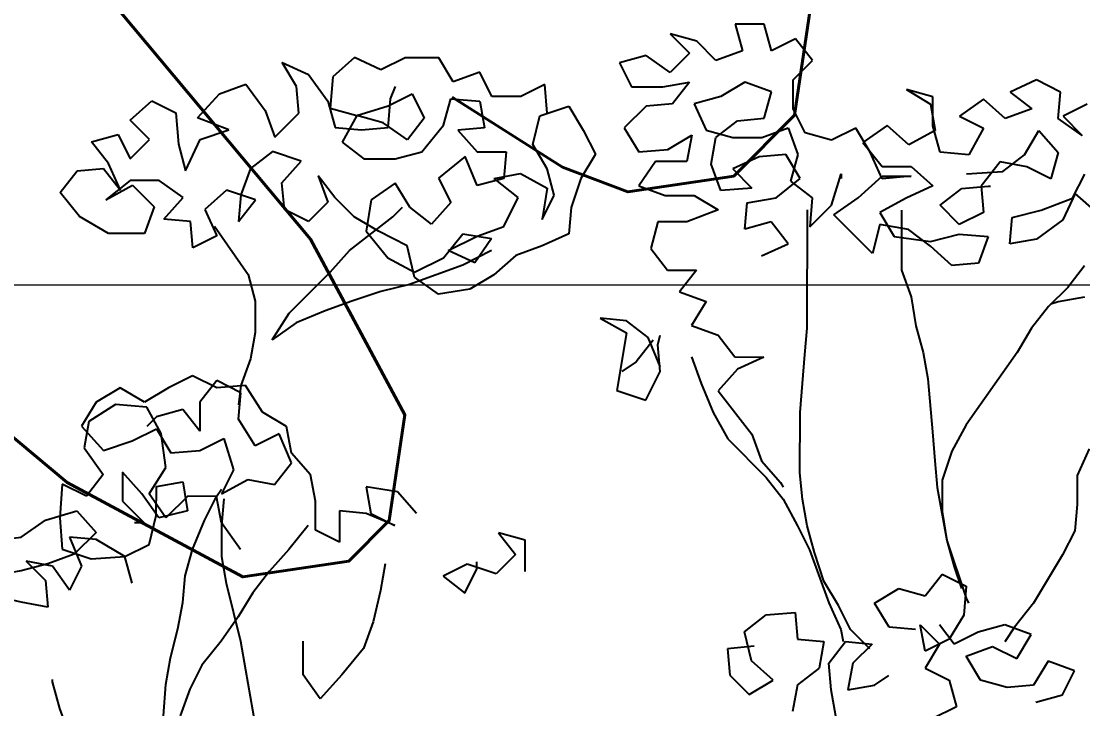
# Model space of a CAD drawing. Header units: millimetres. Extents: x 684983 to 685377, y 990360 to 990509.
# Drawn here: x 685056.149 to 685056.784, y 990435.785 to 990436.196 of the extents above; entities that cross this region are included whole.
import ezdxf

# ---------------------------------------------------------------- set-up
doc = ezdxf.new("R2010")
doc.units = ezdxf.units.MM
doc.layers.add('grid', color=8, linetype='Continuous', lineweight=9)
doc.layers.add('GRID LEVELS', color=7, linetype='Continuous', lineweight=13)
doc.layers.add('TEAK', color=7, linetype='Continuous')
doc.styles.get("Standard").update_dxf_attribs({"font": 'RomanS'})

# ---------------------------------------------------------------- blocks, each defined once
blk = doc.blocks.new('A$C25655A80')
at = {"color": 62}
for p, q in [((-0.01827, 2.09854), (-0.01539, 2.08796)), ((-0.00673, 2.09853), (-0.01827, 2.09854)), ((-0.00386, 2.08795), (-0.00673, 2.09853)), ((-0.04423, 2.09472), (-0.03654, 2.08702)), ((-0.03365, 2.09182), (-0.04423, 2.09472)), ((-0.02597, 2.08413), (-0.03365, 2.09182)), ((0.00576, 2.09275), (-0.00386, 2.08795)), ((0.01248, 2.08409), (0.00576, 2.09275)), ((-0.01539, 2.08796), (-0.02597, 2.08413)), ((-0.19901, 2.08332), (-0.18844, 2.07851)), ((-0.19325, 2.07371), (-0.19901, 2.08332)), ((-0.17016, 2.08522), (-0.17882, 2.07754)), ((-0.15959, 2.0804), (-0.17016, 2.08522)), ((-0.14998, 2.0852), (-0.15959, 2.0804)), ((-0.13652, 2.08519), (-0.14998, 2.0852)), ((-0.13076, 2.07557), (-0.13652, 2.08519)), ((-0.05385, 2.08607), (-0.06442, 2.0832)), ((-0.06442, 2.0832), (-0.05963, 2.07358)), ((-0.04424, 2.07934), (-0.05385, 2.08607)), ((-0.03654, 2.08702), (-0.04424, 2.07934)), ((0.00478, 2.07641), (0.01248, 2.08409)), ((-0.12018, 2.07941), (-0.13076, 2.07557)), ((-0.11538, 2.06979), (-0.12018, 2.07941)), ((-0.22401, 2.07085), (-0.21343, 2.07469)), ((-0.21343, 2.07469), (-0.20575, 2.0641)), ((-0.18844, 2.07851), (-0.18075, 2.06793)), ((-0.17882, 2.07754), (-0.1798, 2.06504)), ((-0.09423, 2.07458), (-0.10385, 2.06978)), ((-0.09328, 2.06304), (-0.09423, 2.07458)), ((-0.04713, 2.07357), (-0.03655, 2.07548)), ((-0.03655, 2.07548), (-0.04329, 2.06684)), ((-0.01444, 2.07546), (-0.02406, 2.06971)), ((-0.00387, 2.07161), (-0.01444, 2.07546)), ((0.00477, 2.06487), (0.00478, 2.07641)), ((0.10188, 2.07632), (0.0913, 2.07152)), ((0.11148, 2.0715), (0.10188, 2.07632)), ((-0.23267, 2.06124), (-0.22401, 2.07085)), ((-0.19229, 2.06313), (-0.19325, 2.07371)), ((-0.15672, 2.06598), (-0.14711, 2.07078)), ((-0.15576, 2.06886), (-0.15383, 2.07367)), ((-0.14711, 2.07078), (-0.14231, 2.06116)), ((-0.05963, 2.07358), (-0.04713, 2.07357)), ((-0.00677, 2.06104), (-0.00387, 2.07161)), ((0.04996, 2.07252), (0.05957, 2.06674)), ((0.06053, 2.06963), (0.04996, 2.07252)), ((0.0913, 2.07152), (0.09994, 2.06479)), ((0.11051, 2.06093), (0.11148, 2.0715)), ((-0.25959, 2.06031), (-0.25093, 2.06799)), ((-0.25093, 2.06799), (-0.24132, 2.06318)), ((-0.18075, 2.06793), (-0.17788, 2.05735)), ((-0.16922, 2.06215), (-0.15672, 2.06598)), ((-0.15673, 2.05733), (-0.15576, 2.06886)), ((-0.13462, 2.05827), (-0.13173, 2.06884)), ((-0.13173, 2.06884), (-0.12019, 2.06787)), ((-0.12019, 2.06787), (-0.11828, 2.05729)), ((-0.10385, 2.06978), (-0.11538, 2.06979)), ((-0.09617, 2.06208), (-0.08463, 2.06592)), ((-0.08463, 2.06592), (-0.07887, 2.0563)), ((-0.04329, 2.06684), (-0.05386, 2.06589)), ((-0.02406, 2.06971), (-0.03464, 2.06683)), ((-0.03464, 2.06683), (-0.02984, 2.05625)), ((0.05957, 2.06674), (0.06148, 2.05617)), ((0.06052, 2.05809), (0.06053, 2.06963)), ((0.08072, 2.06865), (0.0711, 2.06193)), ((0.08936, 2.06095), (0.08072, 2.06865)), ((0.12205, 2.06669), (0.11244, 2.06189)), ((-0.24132, 2.06318), (-0.24037, 2.05068)), ((-0.20575, 2.0641), (-0.20192, 2.05353)), ((-0.20192, 2.05353), (-0.19229, 2.06313)), ((-0.1798, 2.06504), (-0.16922, 2.06215)), ((-0.16922, 2.06215), (-0.175, 2.05158)), ((-0.15865, 2.05925), (-0.16922, 2.06215)), ((-0.09906, 2.05055), (-0.09617, 2.06208)), ((-0.05386, 2.06589), (-0.06252, 2.05724)), ((0.00957, 2.05525), (0.00477, 2.06487)), ((0.0711, 2.06193), (0.08071, 2.05711)), ((0.09994, 2.06479), (0.08936, 2.06095)), ((0.11244, 2.06189), (0.12012, 2.05419)), ((-0.2519, 2.05261), (-0.25959, 2.06031)), ((-0.22018, 2.05643), (-0.23267, 2.06124)), ((-0.14905, 2.05252), (-0.15865, 2.05925)), ((-0.14231, 2.06116), (-0.14905, 2.05252)), ((-0.14328, 2.0477), (-0.13462, 2.05827)), ((-0.026, 2.05336), (-0.01734, 2.06009)), ((-0.01734, 2.06009), (-0.00677, 2.06104)), ((0.04226, 2.05811), (0.03264, 2.05139)), ((0.0509, 2.05041), (0.04226, 2.05811)), ((0.0634, 2.04752), (0.06052, 2.05809)), ((0.12012, 2.05419), (0.11051, 2.06093)), ((-0.27498, 2.05167), (-0.2644, 2.05454)), ((-0.2644, 2.05454), (-0.2596, 2.04493)), ((-0.23172, 2.05259), (-0.22018, 2.05643)), ((-0.17788, 2.05735), (-0.16731, 2.05638)), ((-0.16731, 2.05638), (-0.15673, 2.05733)), ((-0.11828, 2.05729), (-0.12885, 2.05634)), ((-0.12885, 2.05634), (-0.12117, 2.04768)), ((-0.07887, 2.0563), (-0.07407, 2.04668)), ((-0.06252, 2.05724), (-0.05677, 2.04763)), ((-0.04523, 2.04858), (-0.03561, 2.05434)), ((-0.03561, 2.05434), (-0.03754, 2.04376)), ((-0.02984, 2.05625), (-0.01927, 2.05336)), ((-0.02793, 2.04279), (-0.026, 2.05336)), ((-0.01927, 2.05336), (-0.00773, 2.05335)), ((-0.00773, 2.05335), (0.00284, 2.05718)), ((0.00284, 2.05718), (0.00668, 2.04661)), ((0.02014, 2.05236), (0.00957, 2.05525)), ((0.02976, 2.05716), (0.02014, 2.05236)), ((0.03552, 2.04754), (0.02976, 2.05716)), ((0.06148, 2.05617), (0.0509, 2.05041)), ((0.08071, 2.05711), (0.07493, 2.04654)), ((0.09704, 2.04652), (0.10282, 2.05613)), ((0.10282, 2.05613), (0.1105, 2.04747)), ((-0.26826, 2.04301), (-0.27498, 2.05167)), ((-0.2596, 2.04493), (-0.2519, 2.05261)), ((-0.24037, 2.05068), (-0.2375, 2.0401)), ((-0.2375, 2.0401), (-0.23172, 2.05259)), ((-0.175, 2.05158), (-0.16636, 2.04484)), ((-0.0933, 2.04093), (-0.09906, 2.05055)), ((0.03264, 2.05139), (0.04032, 2.04177)), ((-0.20288, 2.04776), (-0.21154, 2.04104)), ((-0.19135, 2.0439), (-0.20288, 2.04776)), ((-0.16636, 2.04484), (-0.15386, 2.04483)), ((-0.15386, 2.04483), (-0.14328, 2.0477)), ((-0.12598, 2.04577), (-0.13656, 2.03712)), ((-0.12118, 2.03423), (-0.12598, 2.04577)), ((-0.12117, 2.04768), (-0.10964, 2.04767)), ((-0.10964, 2.04767), (-0.11061, 2.0371)), ((-0.07407, 2.04668), (-0.07985, 2.03707)), ((-0.05677, 2.04763), (-0.04523, 2.04858)), ((-0.0087, 2.04566), (-0.01928, 2.04086)), ((0.00187, 2.04661), (-0.0087, 2.04566)), ((0.00763, 2.03699), (0.00187, 2.04661)), ((0.00668, 2.04661), (0.00379, 2.03603)), ((0.04032, 2.03696), (0.03552, 2.04754)), ((0.07493, 2.04654), (0.0634, 2.04752)), ((0.08838, 2.0398), (0.09704, 2.04652)), ((0.1105, 2.04747), (0.10761, 2.0369)), ((-0.28076, 2.04014), (-0.27018, 2.04109)), ((-0.27018, 2.04109), (-0.26346, 2.03243)), ((-0.26346, 2.03243), (-0.26826, 2.04301)), ((-0.21154, 2.04104), (-0.2154, 2.03047)), ((-0.19905, 2.03526), (-0.19135, 2.0439)), ((-0.09043, 2.03035), (-0.0933, 2.04093)), ((-0.05004, 2.04377), (-0.05678, 2.03417)), ((-0.03754, 2.04376), (-0.05004, 2.04377)), ((-0.02409, 2.03221), (-0.02793, 2.04279)), ((-0.01928, 2.04086), (-0.0116, 2.03316)), ((0.04032, 2.04177), (0.05186, 2.04176)), ((0.05186, 2.04176), (0.0605, 2.03406)), ((0.08743, 2.04365), (0.07973, 2.03404)), ((0.098, 2.04172), (0.08743, 2.04365)), ((0.10761, 2.0369), (0.098, 2.04172)), ((-0.28749, 2.03149), (-0.28076, 2.04014)), ((-0.25961, 2.03628), (-0.26923, 2.02859)), ((-0.24807, 2.03626), (-0.25961, 2.03628)), ((-0.18463, 2.03813), (-0.18079, 2.02755)), ((-0.17791, 2.02947), (-0.18463, 2.03813)), ((-0.13656, 2.03712), (-0.13177, 2.02751)), ((-0.11061, 2.0371), (-0.12118, 2.03423)), ((-0.11445, 2.0371), (-0.10388, 2.03902)), ((-0.10485, 2.0294), (-0.11445, 2.0371)), ((-0.10388, 2.03902), (-0.09331, 2.03324)), ((-0.07985, 2.03707), (-0.0837, 2.02554)), ((-0.00199, 2.02931), (0.00763, 2.03699)), ((0.02012, 2.02641), (0.02398, 2.0389)), ((0.02398, 2.0389), (0.02397, 2.03698)), ((0.0307, 2.02928), (0.04032, 2.03792)), ((0.04032, 2.03792), (0.05185, 2.03791)), ((0.05185, 2.03791), (0.04032, 2.03696)), ((0.07396, 2.03885), (0.08838, 2.0398)), ((0.11625, 2.0292), (0.12107, 2.03881)), ((-0.26923, 2.02859), (-0.25865, 2.03435)), ((-0.25865, 2.03435), (-0.25001, 2.02569)), ((-0.23847, 2.02953), (-0.24807, 2.03626)), ((-0.22116, 2.03239), (-0.22982, 2.02471)), ((-0.20963, 2.02854), (-0.22116, 2.03239)), ((-0.1981, 2.02468), (-0.19905, 2.03526)), ((-0.15387, 2.03522), (-0.16349, 2.0285)), ((-0.14811, 2.0256), (-0.15387, 2.03522)), ((-0.09331, 2.03324), (-0.09524, 2.02074)), ((-0.05678, 2.03417), (-0.04621, 2.03031)), ((-0.0116, 2.03316), (-0.02409, 2.03221)), ((0.00379, 2.03603), (0.01243, 2.0293)), ((0.0605, 2.03406), (0.04992, 2.02926)), ((0.06338, 2.02637), (0.07204, 2.03309)), ((0.07204, 2.03309), (0.08261, 2.03404)), ((0.07973, 2.03404), (0.08068, 2.02347)), ((0.08261, 2.03404), (0.08357, 2.03404)), ((-0.27981, 2.02187), (-0.28749, 2.03149)), ((-0.24617, 2.02088), (-0.23847, 2.02953)), ((-0.2154, 2.03047), (-0.21637, 2.01989)), ((-0.21637, 2.01989), (-0.20963, 2.02854)), ((-0.17022, 2.02177), (-0.17791, 2.02947)), ((-0.16349, 2.0285), (-0.16542, 2.016)), ((-0.11063, 2.01787), (-0.10485, 2.0294)), ((-0.09524, 2.02074), (-0.09043, 2.03035)), ((-0.04621, 2.03031), (-0.03467, 2.0303)), ((-0.03467, 2.0303), (-0.02506, 2.02452)), ((-0.01353, 2.0274), (-0.00199, 2.02931)), ((0.01243, 2.0293), (0.01146, 2.01776)), ((0.02108, 2.02256), (0.0307, 2.02928)), ((0.04992, 2.02926), (0.03934, 2.0235)), ((0.10375, 2.02441), (0.11625, 2.0292)), ((0.11722, 2.03112), (0.1124, 2.02055)), ((0.12586, 2.02343), (0.11722, 2.03112)), ((-0.25001, 2.02569), (-0.25386, 2.01512)), ((-0.22982, 2.02471), (-0.22502, 2.01413)), ((-0.18849, 2.01987), (-0.1981, 2.02468)), ((-0.18079, 2.02755), (-0.18849, 2.01987)), ((-0.15484, 2.02176), (-0.15099, 2.0256)), ((-0.13946, 2.01886), (-0.14811, 2.0256)), ((-0.13177, 2.02751), (-0.13946, 2.01886)), ((-0.0837, 2.02554), (-0.08467, 2.01497)), ((-0.02506, 2.02452), (-0.03756, 2.01973)), ((-0.0145, 2.01682), (-0.01353, 2.0274)), ((0.01046, 1.97739), (0.0105, 2.02449)), ((0.01146, 2.01776), (0.02012, 2.02641)), ((0.048, 2.02446), (0.04797, 2.00043)), ((0.07106, 2.01867), (0.06338, 2.02637)), ((0.09221, 2.02153), (0.10375, 2.02441)), ((-0.26828, 2.01513), (-0.27981, 2.02187)), ((-0.23559, 2.01991), (-0.24617, 2.02088)), ((-0.23464, 2.00934), (-0.23559, 2.01991)), ((-0.17216, 2.00832), (-0.15484, 2.02176)), ((-0.16061, 2.016), (-0.17022, 2.02177)), ((-0.0491, 2.01974), (-0.05199, 2.00917)), ((-0.03756, 2.01973), (-0.0491, 2.01974)), ((-0.00392, 2.0197), (-0.0145, 2.01682)), ((0.0028, 2.01104), (-0.00392, 2.0197)), ((0.03644, 2.00717), (0.02108, 2.02256)), ((0.03934, 2.0235), (0.0451, 2.01389)), ((0.08068, 2.02347), (0.07106, 2.01867)), ((0.09124, 2.01096), (0.09221, 2.02153)), ((0.1124, 2.02055), (0.10182, 2.01287)), ((-0.25386, 2.01512), (-0.26828, 2.01513)), ((-0.22598, 2.01798), (-0.21254, 1.99874)), ((-0.16542, 2.016), (-0.15678, 2.00542)), ((-0.14908, 2.01022), (-0.16061, 2.016)), ((-0.1212, 2.01404), (-0.11063, 2.01787)), ((0.03934, 2.0187), (0.03644, 2.00717)), ((0.05087, 2.01677), (0.03934, 2.0187)), ((0.05952, 2.01003), (0.05087, 2.01677)), ((-0.22502, 2.01413), (-0.23464, 2.00934)), ((-0.13467, 2.0054), (-0.12697, 2.01501)), ((-0.13274, 2.00828), (-0.1212, 2.01404)), ((-0.12697, 2.01501), (-0.11544, 2.01307)), ((-0.11544, 2.01307), (-0.12217, 2.00347)), ((-0.08467, 2.01497), (-0.09525, 2.01017)), ((-0.00778, 2.00624), (0.0028, 2.01104)), ((0.0451, 2.01389), (0.05952, 2.01195)), ((0.05952, 2.01195), (0.07106, 2.01482)), ((0.07106, 2.01482), (0.08259, 2.01385)), ((0.08259, 2.01385), (0.07874, 2.00328)), ((0.10182, 2.01287), (0.09124, 2.01096)), ((-0.17986, 1.99967), (-0.17216, 2.00832)), ((-0.14621, 1.99772), (-0.14908, 2.01022)), ((-0.12217, 2.00347), (-0.13274, 2.00828)), ((-0.11544, 2.00827), (-0.12698, 2.00251)), ((-0.09525, 2.01017), (-0.10583, 2.00633)), ((-0.05199, 2.00917), (-0.04527, 2.00051)), ((0.06816, 2.00233), (0.05952, 2.01003)), ((-0.15678, 2.00542), (-0.14621, 1.99964)), ((-0.12698, 2.00251), (-0.14814, 1.99484)), ((-0.14621, 1.99964), (-0.13467, 2.0054)), ((-0.10583, 2.00633), (-0.11449, 1.99865)), ((0.07874, 2.00328), (0.06816, 2.00233)), ((-0.21254, 1.99874), (-0.20967, 1.98816)), ((-0.19621, 1.98335), (-0.17986, 1.99967)), ((-0.11449, 1.99865), (-0.12411, 1.99289)), ((-0.04527, 2.00051), (-0.03374, 2.0005)), ((-0.03374, 2.0005), (-0.04047, 1.99185)), ((0.04797, 2.00043), (0.05181, 1.98985)), ((0.12103, 2.00228), (0.1143, 1.99364)), ((-0.14814, 1.99484), (-0.15968, 1.99196)), ((-0.13661, 1.99098), (-0.14621, 1.99772)), ((-0.15968, 1.99196), (-0.17121, 1.98813)), ((-0.12411, 1.99289), (-0.13661, 1.99098)), ((-0.04047, 1.99185), (-0.0299, 1.988)), ((0.05181, 1.98985), (0.05372, 1.97831)), ((0.1143, 1.99364), (0.1066, 1.98595)), ((0.12102, 1.98978), (0.11045, 1.98787)), ((-0.20967, 1.98816), (-0.20968, 1.97567)), ((-0.17121, 1.98813), (-0.18179, 1.98429)), ((-0.0299, 1.988), (-0.03568, 1.97839)), ((0.1066, 1.98595), (0.09986, 1.97731)), ((0.11045, 1.98787), (0.10756, 1.98691)), ((-0.20295, 1.97278), (-0.19621, 1.98335)), ((-0.18179, 1.98429), (-0.19333, 1.9795)), ((-0.07221, 1.98131), (-0.06164, 1.97553)), ((-0.06163, 1.98034), (-0.07221, 1.98131)), ((-0.19333, 1.9795), (-0.20295, 1.97278)), ((-0.05299, 1.9736), (-0.06163, 1.98034)), ((-0.03568, 1.97839), (-0.02511, 1.97454)), ((0.00949, 1.96682), (0.01046, 1.97739)), ((0.05372, 1.97831), (0.0566, 1.96773)), ((0.09986, 1.97731), (0.09409, 1.9677)), ((-0.20968, 1.97567), (-0.21161, 1.9651)), ((-0.06164, 1.97553), (-0.0655, 1.95246)), ((-0.04819, 1.96206), (-0.05299, 1.9736)), ((-0.04915, 1.97071), (-0.04818, 1.97456)), ((-0.02511, 1.97454), (-0.01839, 1.96588)), ((-0.05107, 1.97264), (-0.0578, 1.96399)), ((-0.04819, 1.96014), (-0.04915, 1.97071)), ((-0.21161, 1.9651), (-0.21547, 1.95452)), ((-0.03569, 1.9659), (-0.03186, 1.95532)), ((-0.01839, 1.96588), (-0.00685, 1.96587)), ((-0.00685, 1.96587), (-0.01743, 1.96107)), ((0.00755, 1.94375), (0.00949, 1.96682)), ((0.0566, 1.96773), (0.05851, 1.95716)), ((0.09409, 1.9677), (0.07387, 1.93888)), ((-0.0578, 1.96399), (-0.06357, 1.96015)), ((-0.05397, 1.94861), (-0.04819, 1.96014)), ((-0.01743, 1.96107), (-0.02513, 1.95243)), ((-0.23469, 1.95839), (-0.24431, 1.95359)), ((-0.22508, 1.95357), (-0.23469, 1.95839)), ((-0.22508, 1.95646), (-0.23181, 1.94781)), ((-0.21547, 1.95164), (-0.22508, 1.95646)), ((0.05851, 1.95716), (0.06041, 1.93601)), ((-0.26353, 1.95361), (-0.27315, 1.94785)), ((-0.25392, 1.94783), (-0.26353, 1.95361)), ((-0.24431, 1.95359), (-0.25392, 1.94783)), ((-0.21354, 1.95452), (-0.22508, 1.95357)), ((-0.21644, 1.94107), (-0.21547, 1.95164)), ((-0.21547, 1.95452), (-0.21643, 1.94683)), ((-0.20682, 1.94394), (-0.21354, 1.95452)), ((-0.0655, 1.95246), (-0.05397, 1.94861)), ((-0.03186, 1.95532), (-0.02706, 1.94378)), ((-0.02513, 1.95243), (-0.01169, 1.93511)), ((-0.27315, 1.94785), (-0.27893, 1.93824)), ((-0.23181, 1.94781), (-0.23182, 1.93627)), ((-0.26546, 1.94688), (-0.27604, 1.94016)), ((-0.25296, 1.94591), (-0.26546, 1.94688)), ((-0.24721, 1.93533), (-0.25296, 1.94591)), ((-0.23855, 1.94493), (-0.24912, 1.94206)), ((-0.23182, 1.93627), (-0.23855, 1.94493)), ((-0.19722, 1.93817), (-0.20682, 1.94394)), ((-0.02706, 1.94378), (-0.0213, 1.9332)), ((0.00753, 1.91971), (0.00755, 1.94375)), ((-0.27604, 1.94016), (-0.27797, 1.92959)), ((-0.24912, 1.94206), (-0.25297, 1.93822)), ((-0.20972, 1.93049), (-0.21644, 1.94107)), ((-0.27893, 1.93824), (-0.27028, 1.92862)), ((-0.25874, 1.93245), (-0.24913, 1.93725)), ((-0.24913, 1.93725), (-0.24337, 1.92763)), ((-0.2453, 1.92187), (-0.24721, 1.93533)), ((-0.2001, 1.93528), (-0.20972, 1.93049)), ((-0.19531, 1.92374), (-0.2001, 1.93528)), ((-0.1953, 1.92759), (-0.19722, 1.93817)), ((-0.01169, 1.93511), (-0.00785, 1.92453)), ((0.06041, 1.93601), (0.06136, 1.92447)), ((0.07387, 1.93888), (0.06809, 1.92831)), ((-0.27028, 1.92862), (-0.25874, 1.93245)), ((-0.23183, 1.92858), (-0.22221, 1.93338)), ((-0.22221, 1.93338), (-0.21838, 1.92088)), ((-0.0213, 1.9332), (-0.00593, 1.9178)), ((-0.27797, 1.92959), (-0.27029, 1.91901)), ((-0.24337, 1.92763), (-0.23183, 1.92858)), ((-0.18762, 1.91893), (-0.1953, 1.92759)), ((0.06809, 1.92831), (0.06424, 1.91678)), ((0.12289, 1.92922), (0.11807, 1.91865)), ((-0.20204, 1.9151), (-0.19531, 1.92374)), ((-0.00785, 1.92453), (-0.00017, 1.91588)), ((0.06136, 1.92447), (0.06231, 1.9139)), ((-0.27029, 1.91901), (-0.27703, 1.91036)), ((-0.2626, 1.91996), (-0.26261, 1.90842)), ((-0.25492, 1.9113), (-0.2626, 1.91996)), ((-0.25203, 1.9113), (-0.2453, 1.92187)), ((-0.21838, 1.92088), (-0.2232, 1.91127)), ((-0.18571, 1.90835), (-0.18762, 1.91893)), ((-0.00593, 1.9178), (0.00079, 1.90915)), ((0.00848, 1.90914), (0.00753, 1.91971)), ((0.11807, 1.91865), (0.11806, 1.90712)), ((-0.28664, 1.91518), (-0.28761, 1.90172)), ((-0.27703, 1.91036), (-0.28664, 1.91518)), ((-0.24916, 1.90264), (-0.24915, 1.91418)), ((-0.24915, 1.91418), (-0.23857, 1.91609)), ((-0.23857, 1.91609), (-0.23666, 1.90456)), ((-0.2232, 1.91127), (-0.21262, 1.91703)), ((-0.21262, 1.91703), (-0.20204, 1.9151)), ((-0.16551, 1.9141), (-0.1636, 1.90353)), ((-0.15302, 1.91217), (-0.16551, 1.9141)), ((-0.00017, 1.91588), (0.00079, 1.91395)), ((0.06231, 1.9139), (0.06614, 1.89274)), ((0.06424, 1.91678), (0.06423, 1.90428)), ((-0.2482, 1.90168), (-0.25492, 1.9113)), ((-0.24531, 1.90168), (-0.25203, 1.9113)), ((-0.23665, 1.91032), (-0.24531, 1.90168)), ((-0.22512, 1.91031), (-0.23665, 1.91032)), ((-0.22993, 1.9007), (-0.22512, 1.91031)), ((-0.22512, 1.91031), (-0.22319, 1.9132)), ((-0.22321, 1.89974), (-0.22512, 1.91031)), ((-0.22224, 1.90935), (-0.22321, 1.89878)), ((-0.14534, 1.90351), (-0.15302, 1.91217)), ((-0.26261, 1.90842), (-0.25397, 1.89977)), ((-0.18572, 1.89682), (-0.18571, 1.90835)), ((0.00079, 1.90915), (0.00654, 1.89857)), ((0.01039, 1.89856), (0.00848, 1.90914)), ((0.11806, 1.90712), (0.11709, 1.89654)), ((-0.29338, 1.90076), (-0.28088, 1.9046)), ((-0.28761, 1.90172), (-0.28666, 1.88922)), ((-0.28088, 1.9046), (-0.2732, 1.89594)), ((-0.25205, 1.89111), (-0.24916, 1.90264)), ((-0.23666, 1.90456), (-0.2482, 1.90168)), ((-0.1761, 1.9045), (-0.17611, 1.892)), ((-0.16552, 1.90353), (-0.1761, 1.9045)), ((-0.15399, 1.89871), (-0.16552, 1.90353)), ((-0.1636, 1.90353), (-0.15399, 1.89871)), ((0.06423, 1.90428), (0.06614, 1.89274)), ((-0.303, 1.89404), (-0.29338, 1.90076)), ((-0.25397, 1.89977), (-0.25781, 1.89977)), ((-0.23475, 1.88917), (-0.22993, 1.9007)), ((-0.22321, 1.89878), (-0.22322, 1.88628)), ((-0.21553, 1.88916), (-0.22321, 1.89974)), ((-0.1886, 1.89874), (-0.1963, 1.88914)), ((-0.17611, 1.892), (-0.18572, 1.89682)), ((0.00654, 1.89857), (0.01134, 1.88895)), ((0.01326, 1.88799), (0.01039, 1.89856)), ((-0.31838, 1.89213), (-0.303, 1.89404)), ((-0.28377, 1.89402), (-0.27898, 1.88248)), ((-0.2732, 1.89305), (-0.28377, 1.89402)), ((-0.2732, 1.89594), (-0.28186, 1.88729)), ((-0.26167, 1.88631), (-0.2732, 1.89305)), ((-0.10209, 1.8929), (-0.11266, 1.89579)), ((-0.11266, 1.89579), (-0.10594, 1.88713)), ((-0.1021, 1.8804), (-0.10209, 1.8929)), ((0.06614, 1.89274), (0.07381, 1.86966)), ((0.06614, 1.89274), (0.06901, 1.88217)), ((0.11709, 1.89654), (0.11228, 1.88693)), ((-0.28666, 1.88922), (-0.27513, 1.88537)), ((-0.26167, 1.88631), (-0.25205, 1.89111)), ((-0.23764, 1.8786), (-0.23475, 1.88917)), ((-0.1963, 1.88914), (-0.204, 1.88049)), ((0.01134, 1.88895), (0.01901, 1.86779)), ((-0.30109, 1.88443), (-0.2934, 1.87673)), ((-0.29051, 1.8825), (-0.30109, 1.88443)), ((-0.28186, 1.88729), (-0.29243, 1.88346)), ((-0.27513, 1.88537), (-0.26167, 1.88631)), ((-0.2588, 1.87574), (-0.26167, 1.88631)), ((-0.22322, 1.88628), (-0.22131, 1.8757)), ((-0.12132, 1.88138), (-0.12132, 1.88426)), ((-0.10594, 1.88713), (-0.11364, 1.87945)), ((0.0171, 1.87645), (0.01326, 1.88799)), ((0.11228, 1.88693), (0.10072, 1.86772)), ((-0.30301, 1.88058), (-0.31455, 1.87867)), ((-0.29243, 1.88346), (-0.30301, 1.88058)), ((-0.28379, 1.87288), (-0.29051, 1.8825)), ((-0.27898, 1.88248), (-0.28379, 1.87288)), ((-0.204, 1.88049), (-0.21073, 1.87185)), ((-0.15785, 1.88334), (-0.15978, 1.87276)), ((-0.12517, 1.88331), (-0.13479, 1.87851)), ((-0.12614, 1.87177), (-0.12132, 1.88138)), ((-0.11364, 1.87945), (-0.12517, 1.88331)), ((0.06901, 1.88217), (0.07189, 1.87351)), ((-0.2934, 1.87673), (-0.29245, 1.86615)), ((-0.23862, 1.86803), (-0.23764, 1.8786)), ((-0.22131, 1.8757), (-0.21556, 1.85263)), ((-0.13479, 1.87851), (-0.12614, 1.87177)), ((0.02286, 1.86683), (0.0171, 1.87645)), ((0.05747, 1.87064), (0.0642, 1.87929)), ((0.0642, 1.87929), (0.07381, 1.87447)), ((-0.21073, 1.87185), (-0.21651, 1.86224)), ((-0.15978, 1.87276), (-0.16268, 1.86027)), ((0.03728, 1.86778), (0.0469, 1.87353)), ((0.0469, 1.87353), (0.05747, 1.87064)), ((0.07381, 1.87447), (0.07284, 1.86294)), ((-0.30302, 1.86809), (-0.31552, 1.87098)), ((-0.29245, 1.86615), (-0.30302, 1.86809)), ((-0.24055, 1.85746), (-0.23862, 1.86803)), ((0.01901, 1.86779), (0.02381, 1.85721)), ((0.04304, 1.85816), (0.03728, 1.86778)), ((0.07381, 1.86966), (0.07477, 1.86774)), ((0.10072, 1.86772), (0.09302, 1.85811)), ((-0.01464, 1.85629), (-0.00599, 1.86301)), ((-0.00599, 1.86301), (0.00555, 1.86396)), ((0.00555, 1.86396), (0.0065, 1.85338)), ((0.02766, 1.85721), (0.02286, 1.86683)), ((0.07284, 1.86294), (0.06706, 1.85333)), ((-0.21651, 1.86224), (-0.22325, 1.85263)), ((-0.16268, 1.86027), (-0.16653, 1.8497)), ((0.05553, 1.85911), (0.06322, 1.85141)), ((0.05745, 1.84853), (0.05553, 1.85911)), ((0.06899, 1.8514), (0.06323, 1.8591)), ((0.08918, 1.85908), (0.0786, 1.8562)), ((0.09975, 1.85522), (0.08918, 1.85908)), ((-0.24344, 1.84592), (-0.24055, 1.85746)), ((-0.01177, 1.84475), (-0.01464, 1.85629)), ((0.02381, 1.85721), (0.02477, 1.85241)), ((0.03534, 1.84951), (0.02766, 1.85721)), ((0.05361, 1.85719), (0.04304, 1.85816)), ((0.0786, 1.8562), (0.06899, 1.8514)), ((0.09302, 1.85811), (0.08917, 1.85235)), ((0.09397, 1.84561), (0.09975, 1.85522)), ((-0.22325, 1.85263), (-0.23095, 1.84303)), ((-0.21556, 1.85263), (-0.21365, 1.84109)), ((-0.19058, 1.83915), (-0.19056, 1.8526)), ((-0.0108, 1.85052), (-0.02138, 1.84956)), ((0.0065, 1.85338), (0.01708, 1.85241)), ((0.01708, 1.85241), (0.01514, 1.84184)), ((0.01899, 1.84376), (0.02573, 1.85241)), ((0.02573, 1.85241), (0.0363, 1.85143)), ((0.0363, 1.85143), (0.0286, 1.84375)), ((0.06322, 1.85141), (0.05744, 1.8418)), ((0.06706, 1.85333), (0.05745, 1.84853)), ((0.07379, 1.84659), (0.08437, 1.85043)), ((0.08437, 1.85043), (0.09397, 1.84561)), ((-0.24537, 1.83535), (-0.24344, 1.84592)), ((-0.16653, 1.8497), (-0.1752, 1.83913)), ((-0.02138, 1.84956), (-0.02043, 1.83899)), ((0.07955, 1.83698), (0.07379, 1.84659)), ((-0.23095, 1.84303), (-0.23576, 1.83342)), ((-0.00312, 1.83705), (-0.01177, 1.84475)), ((0.01514, 1.84184), (0.00649, 1.83512)), ((0.01994, 1.83318), (0.01899, 1.84376)), ((0.0286, 1.84375), (0.02667, 1.83318)), ((0.05744, 1.8418), (0.06705, 1.83699)), ((0.10647, 1.84464), (0.10069, 1.83503)), ((0.11704, 1.84079), (0.10647, 1.84464)), ((-0.29055, 1.83635), (-0.29055, 1.83731)), ((-0.21365, 1.84109), (-0.20982, 1.81994)), ((-0.18386, 1.82953), (-0.19058, 1.83915)), ((-0.1752, 1.83913), (-0.18386, 1.82953)), ((-0.02043, 1.83899), (-0.01274, 1.83129)), ((0.03725, 1.83509), (0.04302, 1.83893)), ((0.11223, 1.83118), (0.11704, 1.84079)), ((-0.28768, 1.82578), (-0.29055, 1.83635)), ((-0.24635, 1.82285), (-0.24537, 1.83535)), ((-0.23576, 1.83342), (-0.23962, 1.82285)), ((-0.01274, 1.83129), (-0.00312, 1.83705)), ((0.00649, 1.83512), (0.00455, 1.82455)), ((0.02186, 1.82261), (0.01994, 1.83318)), ((0.02667, 1.83318), (0.03725, 1.83509)), ((0.06705, 1.83699), (0.06992, 1.82641)), ((0.09012, 1.83408), (0.07955, 1.83698)), ((0.10069, 1.83503), (0.09012, 1.83408)), ((0.10165, 1.8283), (0.11223, 1.83118)), ((-0.28001, 1.80462), (-0.28768, 1.82578)), ((0.06992, 1.82641), (0.06031, 1.82161))]:
    blk.add_line(p, q, dxfattribs=at)
blk = doc.blocks.new('TR')
blk.add_blockref('A$C25655A80', (0.01921, 0.01485, 1.34531))

msp = doc.modelspace()

# ---------------------------------------------------------------- linework, layer by layer
at = {"layer": 'grid'}
msp.add_line((685085.19566, 990436.03806), (684982.76357, 990436.03806), dxfattribs=at)

# ---------------------------------------------------------------- block references
at = {"layer": 'TEAK', "xscale": 1.5, "yscale": 1.5, "zscale": 1.5}
msp.add_blockref('TR', (685056.575, 990433.024, 98.002), dxfattribs=at)

# ---------------------------------------------------------------- texts
at = {"layer": 'GRID LEVELS', "width": 0.5}
msp.add_text('98.052', height=0.8, rotation=45, dxfattribs=at).set_placement((685055.62998, 990435.15777, 98.05249))

doc.saveas('drawing.dxf')
